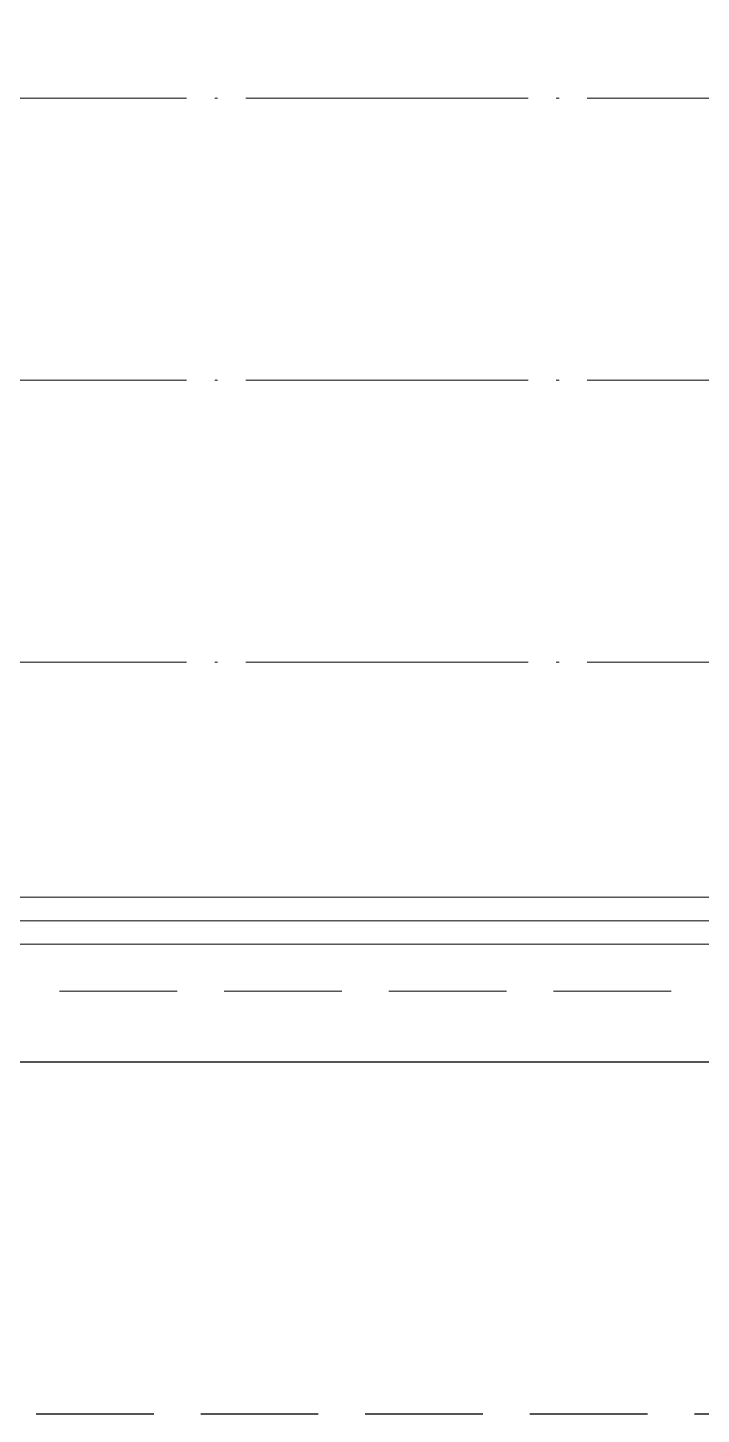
# Model space of a CAD drawing. Extents: x -518115 to 1124316, y -209821 to 1628073.
# Drawn here: x 857799 to 859231, y 671657 to 674607 of the extents above; entities that cross this region are included whole.
import ezdxf

# ---------------------------------------------------------------- set-up
doc = ezdxf.new("R2010")
doc.units = 0
doc.header["$LTSCALE"] = 1000
doc.header["$MEASUREMENT"] = 0
doc.linetypes.add('DASH', pattern=[0.35, 0.25, -0.1])
doc.linetypes.add('DOTE', pattern=[2.42, 2, -0.2, 0.02, -0.2])
for name, color, linetype, lineweight in [('DOTE', 19, 'DOTE', 9), ('平面-栏杆', 135, 'Continuous', 15), ('平面-看线', 45, 'Continuous', 15)]:
    doc.layers.add(name, color=color, linetype=linetype, lineweight=lineweight)
doc.layers.add('卫生间', color=6, linetype='Continuous')
doc.layers.add('看线', color=251, linetype='Continuous')

# ---------------------------------------------------------------- blocks, each defined once
blk = doc.blocks.new('HFHFTHFD')
at = {"layer": 'DOTE', "linetype": 'DOTE', "ltscale": 0.3}
for p, q in [((472616.6, 597248.8), (418616.6, 597248.8)), ((472616.6, 596648.8), (418616.6, 596648.8)), ((472616.6, 596048.8), (418616.6, 596048.8)), ((472616.6, 595448.8), (418616.6, 595448.8))]:
    blk.add_line(p, q, dxfattribs=at)
blk = doc.blocks.new('A$C148B7D8E')
at = {"layer": '卫生间', "color": 159, "linetype": 'DASH', "true_color": 0x22346e}
blk.add_lwpolyline([(9400.3, 15400), (7700, 15400), (7700, 10800), (7300, 10800), (7300, 10000), (900, 10000), (900, 9000), (-900, 9000), (-900, -900), (1750, -900), (1750, -2100), (23450, -2100), (23450, -900), (25100, -900)], dxfattribs=at)

msp = doc.modelspace()

# ---------------------------------------------------------------- linework, layer by layer
at = {"layer": '平面-栏杆'}
for points in [[(861266.6, 672707.2), (856616.6, 672707.2)], [(861266.6, 672657.2), (856616.6, 672657.2)]]:
    msp.add_lwpolyline(points, dxfattribs=at)
at = {"layer": '平面-看线'}
msp.add_lwpolyline([(861266.6, 672757.2), (856616.6, 672757.2)], dxfattribs=at)
at = {"layer": '平面-看线', "linetype": 'DASH'}
msp.add_lwpolyline([(861266.6, 672557.2), (856616.6, 672557.2)], dxfattribs=at)
at = {"layer": '看线', "color": 202, "ltscale": 0.5}
msp.add_lwpolyline([(856666.6, 672407.2), (861266.6, 672407.2)], dxfattribs=at)

# ---------------------------------------------------------------- block references
msp.add_blockref('HFHFTHFD', (407300, 77208.4))
at = {"xscale": -1}
msp.add_blockref('A$C148B7D8E', (878016.6, 673757.2), dxfattribs=at)

doc.saveas('drawing.dxf')
